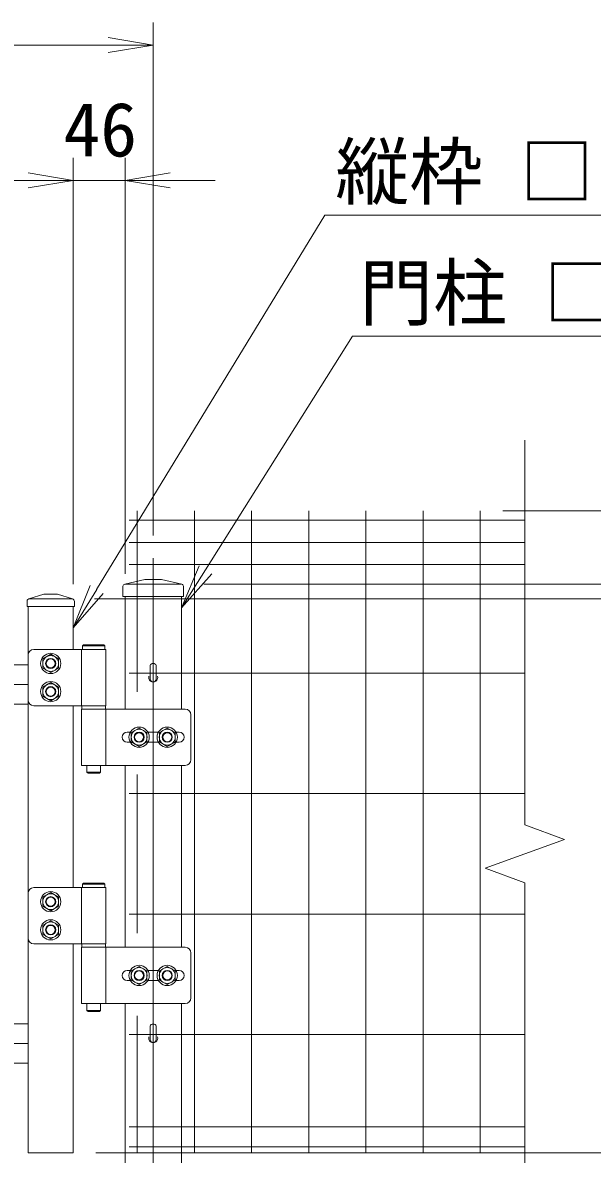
# Model space of a CAD drawing. Units: millimetres, scale not verified. Extents: x -4200 to 4200, y -2970 to 2970.
# Drawn here: x 2062 to 2568, y 76 to 1080 of the extents above; entities that cross this region are included whole.
import ezdxf
from ezdxf.enums import TextEntityAlignment as Align

# ---------------------------------------------------------------- set-up
doc = ezdxf.new("R2010")
doc.units = ezdxf.units.MM
doc.header["$LTSCALE"] = 20
doc.linetypes.add('USER1', pattern=[50.8, 31.75, -6.35, 6.35, -6.35])
for name, color, linetype, lineweight in [('0-0_D-STR-TXT', 7, 'Continuous', 9), ('0-1_D-STR-DIM', 7, 'Continuous', 9), ('0-2_0', 7, 'Continuous', 9), ('0-4_D-STR1', 1, 'Continuous', 18), ('0-5_D-BMK', 2, 'USER1', 13), ('0-8_D-STR3', 3, 'Continuous', 13), ('0-B_D-STR2', 7, 'Continuous', 9)]:
    doc.layers.add(name, color=color, linetype=linetype, lineweight=lineweight)
doc.styles.add('ＭＳ ゴシック', font='')
doc.styles.get('ＭＳ ゴシック').set_extended_font_data('MS Gothic')

# ---------------------------------------------------------------- blocks, each defined once
blk = doc.blocks.new('_Open')
at = {"layer": '0-2_0'}
blk.add_line((-20, 3.33), (0, 0), dxfattribs=at)
blk.add_lwpolyline([(-20, -3.33), (0, 0), (-20, 0)], dxfattribs=at)
blk = doc.blocks.new('U6')
at = {"layer": '0-4_D-STR1'}
for p, q in [((36573.9, 10437.9), (36840, 10520)), ((37080, 10520), (36840, 10520)), ((37346.2, 10437.9), (37080, 10520)), ((36540, 10392), (36540, 10300)), ((37380, 10300), (36540, 10300)), ((36560, 10300), (36560, 600)), ((37339.3, 10440), (36588, 10440)), ((37360, 10300), (37360, 9540)), ((37380, 10392), (37380, 10300)), ((36560, 9265), (36300, 9265)), ((36560, 8565), (36300, 8565)), ((37360, 8540), (37360, 5310)), ((37360, 4310), (37360, 600)), ((36560, 2894), (36300, 2894)), ((36560, 2194), (36300, 2194)), ((37360, 600), (36560, 600))]:
    blk.add_line(p, q, dxfattribs=at)
for centre, start, end in [((36588, 10392), 90, 180), ((37332, 10392), 0, 72.84994)]:
    blk.add_arc(centre, 48, start, end, dxfattribs=at)
at = {"layer": '0-5_D-BMK'}
for p, q in [((19680, 8915), (36560, 8915)), ((19680, 2544), (36560, 2544))]:
    blk.add_line(p, q, dxfattribs=at)
at = {"layer": '0-8_D-STR3'}
for p, q in [((37940, 9540), (36660, 9540)), ((37508, 9540), (37508, 8540)), ((37924, 9600), (37524, 9600)), ((37924, 9540), (37524, 9540)), ((37904, 9620), (37544, 9620)), ((37940, 9540), (37940, 8540)), ((36560, 9440), (36560, 8640)), ((36660, 8540), (37940, 8540)), ((37508, 8480), (39348, 8480)), ((37508, 8480), (37508, 7480)), ((37514, 8540), (37934, 8540)), ((37934, 8540), (37934, 8480)), ((37940, 8480), (37940, 7480)), ((39448, 8380), (39448, 7580)), ((38320, 8070), (38374.1, 8070)), ((38685.9, 8070), (38874.1, 8070)), ((39185.9, 8070), (39240, 8070)), ((38230, 7980), (38230.2, 7980)), ((38320, 7890), (38374.1, 7890)), ((38685.9, 7890), (38874.1, 7890)), ((39185.9, 7890), (39240, 7890)), ((39330, 7980), (39330.2, 7980)), ((39348, 7480), (37508, 7480)), ((37604, 7480), (37604, 7360)), ((37844, 7480), (37844, 7360)), ((37624, 7340), (37604, 7360)), ((37844, 7360), (37604, 7360)), ((37824, 7340), (37624, 7340)), ((37824, 7340), (37844, 7360)), ((37940, 5310), (36660, 5310)), ((37508, 5310), (37508, 4310)), ((37544, 5390), (37524, 5370)), ((37924, 5310), (37524, 5310)), ((37904, 5390), (37544, 5390)), ((37904, 5390), (37924, 5370)), ((37924, 5370), (37924, 5310)), ((37940, 5310), (37940, 4310)), ((36560, 5210), (36560, 4410)), ((36660, 4310), (37940, 4310)), ((37508, 4250), (37508, 3250)), ((37508, 4250), (39348, 4250)), ((37514, 4310), (37934, 4310)), ((37514, 4310), (37514, 4250)), ((37514, 4250), (37934, 4250)), ((37934, 4310), (37934, 4250)), ((37940, 4250), (37940, 3250)), ((39448, 4150), (39448, 3350)), ((38320, 3840), (38374.1, 3840)), ((38685.9, 3840), (38874.1, 3840)), ((39185.9, 3840), (39240, 3840)), ((38230, 3750), (38230.2, 3750)), ((38320, 3660), (38374.1, 3660)), ((38685.9, 3660), (38874.1, 3660)), ((39185.9, 3660), (39240, 3660)), ((39330, 3750), (39330.2, 3750)), ((39348, 3250), (37508, 3250)), ((37604, 3250), (37604, 3130)), ((37844, 3250), (37844, 3130)), ((37844, 3130), (37604, 3130)), ((37624, 3110), (37604, 3130)), ((37824, 3110), (37624, 3110)), ((37824, 3110), (37844, 3130))]:
    blk.add_line(p, q, dxfattribs=at)
for points in [[(36960, 9452), (36819.7, 9371), (36819.7, 9209), (36960, 9128), (37100.3, 9209), (37100.3, 9371)], [(36960, 8952), (36819.7, 8871), (36819.7, 8709), (36960, 8628), (37100.3, 8709), (37100.3, 8871)], [(38530, 8142), (38389.7, 8061), (38389.7, 7899), (38530, 7818), (38670.3, 7899), (38670.3, 8061)], [(39030, 8142), (38889.7, 8061), (38889.7, 7899), (39030, 7818), (39170.3, 7899), (39170.3, 8061)], [(36960, 5222), (36819.7, 5141), (36819.7, 4979), (36960, 4898), (37100.3, 4979), (37100.3, 5141)], [(36960, 4722), (36819.7, 4641), (36819.7, 4479), (36960, 4398), (37100.3, 4479), (37100.3, 4641)], [(38530, 3912), (38389.7, 3831), (38389.7, 3669), (38530, 3588), (38670.3, 3669), (38670.3, 3831)], [(39030, 3912), (38889.7, 3831), (38889.7, 3669), (39030, 3588), (39170.3, 3669), (39170.3, 3831)]]:
    blk.add_lwpolyline(points, close=True, dxfattribs=at)
for points in [[(37544, 9620), (37524, 9600), (37524, 9540)], [(37904, 9620), (37924, 9600), (37924, 9540)], [(37514, 8540), (37514, 8480), (37934, 8480)], [(37924, 5370), (37524, 5370), (37524, 5310)]]:
    blk.add_lwpolyline(points, dxfattribs=at)
for centre, radius in [((36960, 9290), 180), ((36960, 9290), 140.7), ((36960, 9290), 90), ((36960, 9290), 80), ((36960, 8790), 180), ((36960, 8790), 140.7), ((36960, 8790), 90), ((36960, 8790), 80), ((38530, 7980), 180), ((38530, 7980), 140.7), ((38530, 7980), 90), ((38530, 7980), 80), ((39030, 7980), 180), ((39030, 7980), 140.7), ((39030, 7980), 90), ((39030, 7980), 80), ((36960, 5060), 180), ((36960, 5060), 140.7), ((36960, 5060), 90), ((36960, 5060), 80), ((36960, 4560), 180), ((36960, 4560), 140.7), ((36960, 4560), 90), ((36960, 4560), 80), ((38530, 3750), 180), ((38530, 3750), 140.7), ((38530, 3750), 90), ((38530, 3750), 80), ((39030, 3750), 180), ((39030, 3750), 140.7), ((39030, 3750), 90), ((39030, 3750), 80)]:
    blk.add_circle(centre, radius, dxfattribs=at)
for centre, radius, start, end in [((36660, 9440), 100, 90, 180), ((36660, 8640), 100, 180, 270), ((39348, 8380), 100, 0, 90), ((38320, 7980), 90, 90, 180), ((39240, 7980), 90, 0, 90), ((38320, 7980), 90, 180, 270), ((39240, 7980), 90, 270, 0), ((39348, 7580), 100, 270, 0), ((36660, 5210), 100, 90, 180), ((36660, 4410), 100, 180, 270), ((39348, 4150), 100, 0, 90), ((38320, 3750), 90, 90, 180), ((39240, 3750), 90, 0, 90), ((38320, 3750), 90, 180, 270), ((39240, 3750), 90, 270, 0), ((39348, 3350), 100, 270, 0)]:
    blk.add_arc(centre, radius, start, end, dxfattribs=at)

msp = doc.modelspace()

# ---------------------------------------------------------------- linework, layer by layer
at = {"layer": '0-0_D-STR-TXT'}
for points in [[(2888.73, 909.63), (2330.65, 909.63), (2128.07, 577.22)], [(2909.76, 802.16), (2355.2, 802.16), (2224.57, 594.78)]]:
    msp.add_lwpolyline(points, dxfattribs=at)
at = {"layer": '0-1_D-STR-DIM'}
for p, q in [((2178.26, 625.12), (2178.26, 1080.44)), ((2138.26, 1060.44), (218.26, 1060.44)), ((2107.26, 582.06), (2107.26, 960.44)), ((2107.26, 582.06), (2107.26, 960.44)), ((2153.26, 591.06), (2153.26, 960.44)), ((1223.26, 940.44), (2067.26, 940.44)), ((2067.26, 940.44), (2027.26, 940.44)), ((2107.26, 940.44), (2153.26, 940.44)), ((2193.26, 940.44), (2233.26, 940.44)), ((2488.68, 647.06), (3012.64, 647.06)), ((2223.17, 582.06), (2892.64, 582.06)), ((2126.22, 569.06), (2772.64, 569.06)), ((2127.26, 77.06), (2772.64, 77.06)), ((2127.26, 77.06), (2772.64, 77.06))]:
    msp.add_line(p, q, dxfattribs=at)
at = {"layer": '0-4_D-STR1'}
for p, q in [((2170.76, 586.06), (2152.96, 581.98)), ((2170.76, 586.06), (2185.76, 586.06)), ((2185.76, 586.06), (2203.55, 581.98)), ((2151.41, 580.06), (2151.26, 571.06)), ((2153.34, 582.06), (2203.17, 582.06)), ((2205.1, 580.06), (2205.26, 571.06)), ((2151.26, 571.06), (2205.26, 571.06)), ((2153.26, 571.06), (2153.26, 471.06)), ((2203.26, 571.06), (2203.26, 471.06)), ((2153.26, 421.06), (2153.26, 259.56)), ((2203.26, 421.06), (2203.26, 259.56)), ((2153.26, 209.56), (2153.26, -152.94)), ((2203.26, 209.56), (2203.26, -152.94))]:
    msp.add_line(p, q, dxfattribs=at)
for centre, radius, start, end in [((2153.41, 580.03), 2, 102.93782, 179), ((2203.1, 580.03), 2, 1, 77.06218), ((2178.25, 499.06), 4, 162.5424, 17.4576), ((2178.25, 179.01), 4, 162.5424, 17.4576)]:
    msp.add_arc(centre, radius, start, end, dxfattribs=at)
at = {"layer": '0-5_D-BMK'}
msp.add_line((2178.26, 605.12), (2178.26, -178.4), dxfattribs=at)
at = {"layer": '0-8_D-STR3'}
for p, q in [((2175.65, 509.83), (2175.65, 497.66)), ((2180.85, 509.83), (2180.85, 497.66)), ((2175.65, 189.78), (2175.65, 177.61)), ((2180.85, 189.78), (2180.85, 177.61))]:
    msp.add_line(p, q, dxfattribs=at)
for centre in [(2178.25, 497.66), (2178.25, 177.61)]:
    msp.add_arc(centre, 2.6, 180, 0, dxfattribs=at)
for centre in [(2178.25, 509.82), (2178.25, 189.77)]:
    msp.add_ellipse(centre, major_axis=(-2.6, 0), ratio=0.649974, start_param=3.1415927, end_param=6.2831853, dxfattribs=at)
at = {"layer": '0-B_D-STR2'}
for p, q in [((2508.15, 368.22), (2508.15, 709.67)), ((2164.05, 486.26), (2164.05, 647.06)), ((2214.83, 77.06), (2214.83, 647.06)), ((2265.6, 77.06), (2265.6, 647.06)), ((2316.36, 77.06), (2316.36, 647.06)), ((2367.14, 77.06), (2367.14, 647.06)), ((2417.91, 77.06), (2417.91, 647.06)), ((2468.68, 77.06), (2468.68, 647.06)), ((2157.05, 638.64), (2508.15, 638.64)), ((2157.05, 619.06), (2508.15, 619.06)), ((2157.05, 599.49), (2508.15, 599.49)), ((2157.05, 503.06), (2508.15, 503.06)), ((2164.05, 272.26), (2164.05, 412.86)), ((2157.05, 396.06), (2508.15, 396.06)), ((2543.39, 355.39), (2508.15, 368.22)), ((2472.91, 329.74), (2543.39, 355.39)), ((2508.15, 316.91), (2472.91, 329.74)), ((2508.15, -87.76), (2508.15, 316.91)), ((2157.05, 289.06), (2508.15, 289.06)), ((2164.05, 77.06), (2164.05, 198.86)), ((2157.05, 182.06), (2508.15, 182.06)), ((2157.05, 100.06), (2508.15, 100.06)), ((2157.05, 82.46), (2508.15, 82.46))]:
    msp.add_line(p, q, dxfattribs=at)

# ---------------------------------------------------------------- block references
at = {"layer": '0-0_D-STR-TXT', "xscale": 2, "yscale": 2}
for p, rotation in [((2203.26, 560.93), 237.79347), ((2107.26, 543.06), 238.64042)]:
    msp.add_blockref('_Open', p, dxfattribs=dict(at, rotation=rotation))
at = {"layer": '0-1_D-STR-DIM'}
for name, p, xscale, yscale in [('_Open', (2178.26, 1060.44), 2, 2), ('_Open', (2107.26, 940.44), 2, 2), ('_Open', (2107.26, 940.44), 2, 2), ('U6', (239.25, 47.06), 0.05, 0.05)]:
    msp.add_blockref(name, p, dxfattribs=dict(at, xscale=xscale, yscale=yscale))
at = {"layer": '0-1_D-STR-DIM', "xscale": 2, "yscale": 2, "rotation": 180}
msp.add_blockref('_Open', (2153.26, 940.44), dxfattribs=at)

# ---------------------------------------------------------------- texts
at = {"layer": '0-0_D-STR-TXT', "style": 'ＭＳ ゴシック'}
for s, p in [('縦枠 □-40x40x1.6', (2340, 909.6)), ('門柱 □-50x50x2.3', (2361.27, 802.13))]:
    msp.add_text(s, height=48.09, dxfattribs=at).set_placement(p, align=Align.BOTTOM_LEFT)
at = {"layer": '0-1_D-STR-DIM', "style": 'ＭＳ ゴシック'}
msp.add_text('46', height=48.09, dxfattribs=at).set_placement((2098.53, 947.18), align=Align.BOTTOM_LEFT)

doc.saveas('drawing.dxf')
